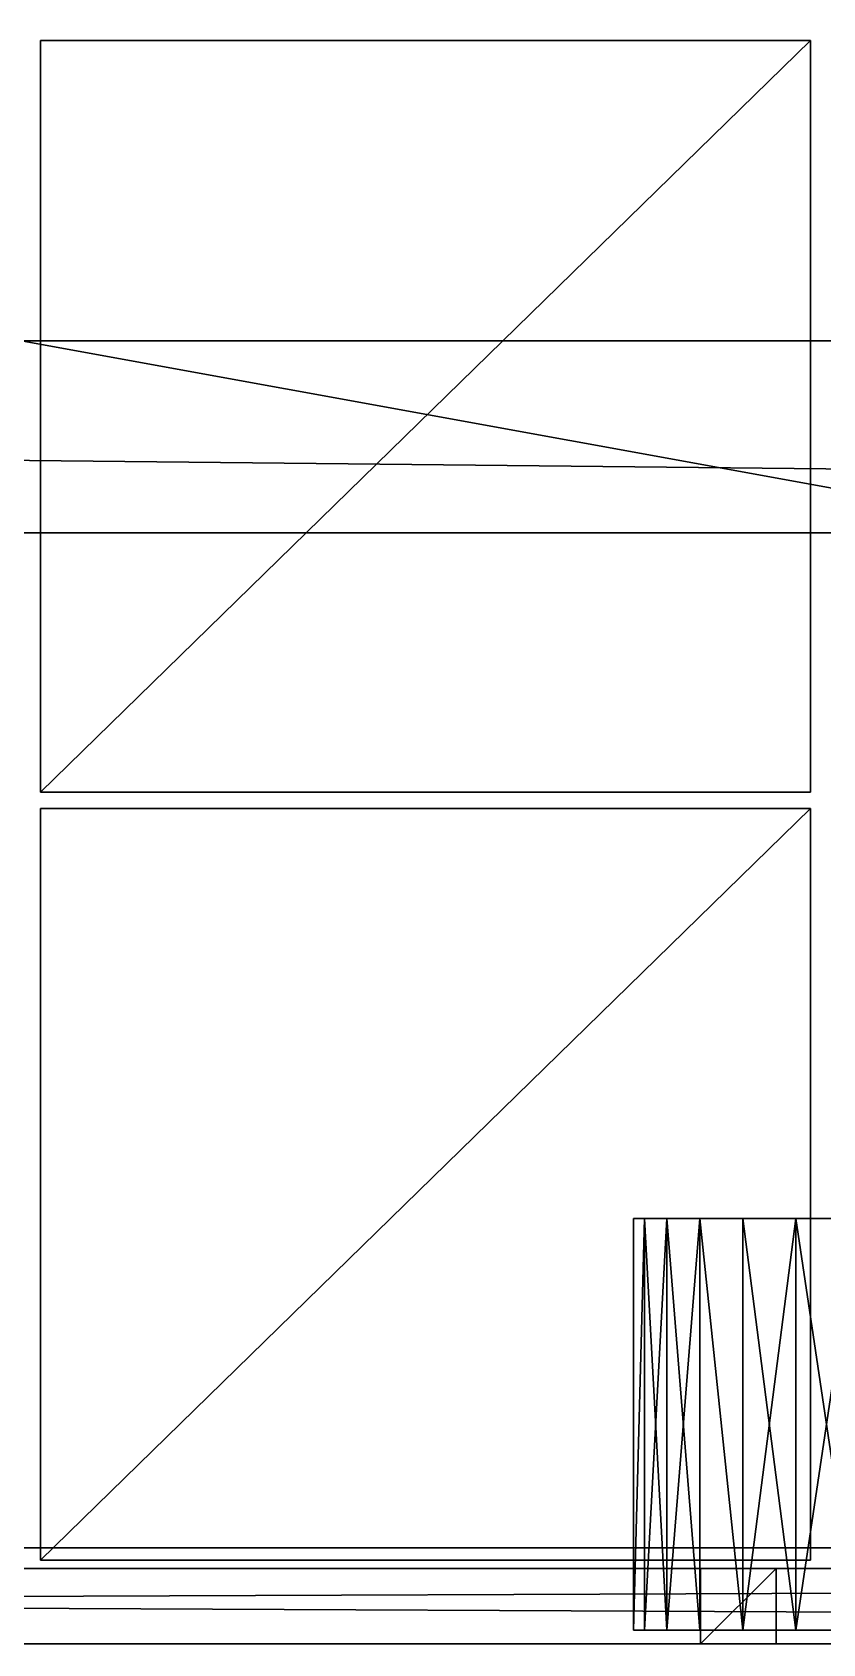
# Model space of a CAD drawing. Header units: millimetres. Extents: x -3100 to 14040, y -1280 to 1295.
# Drawn here: x 8823 to 9399, y -1280 to -105 of the extents above; entities that cross this region are included whole.
import ezdxf

# ---------------------------------------------------------------- set-up
doc = ezdxf.new("R2010")
doc.units = ezdxf.units.MM

msp = doc.modelspace()

# ---------------------------------------------------------------- linework, layer by layer
at = {"layer": 'CAD_75LAB'}
for points in [[(14040, -1280, 1160), (-40, -1280, 1160), (-40, 1280, 1160)], [(14040, 1280, 1160), (14040, -1280, 1160), (-40, 1280, 1160)], [(14040, -1280, 1250), (-40, 1280, 1250), (-40, -1280, 1250)], [(14040, 1280, 1250), (-40, 1280, 1250), (14040, -1280, 1250)], [(8829, -659, 1253), (8829, -111, 1397), (8829, -111, 1253)], [(8829, -659, 1397), (8829, -111, 1397), (8829, -659, 1253)], [(9390, -111, 1253), (8829, -111, 1253), (8829, -111, 1397)], [(9390, -111, 1397), (9390, -111, 1253), (8829, -111, 1397)], [(9390, -111, 1253), (8829, -659, 1253), (8829, -111, 1253)], [(9390, -111, 1253), (9390, -659, 1253), (8829, -659, 1253)], [(9390, -111, 1397), (8829, -111, 1397), (8829, -659, 1397)], [(9390, -111, 1397), (8829, -659, 1397), (9390, -659, 1397)], [(8829, -659, 1403), (8829, -111, 1547), (8829, -111, 1403)], [(8829, -659, 1547), (8829, -111, 1547), (8829, -659, 1403)], [(9390, -111, 1403), (8829, -111, 1403), (8829, -111, 1547)], [(9390, -111, 1547), (9390, -111, 1403), (8829, -111, 1547)], [(9390, -111, 1403), (8829, -659, 1403), (8829, -111, 1403)], [(9390, -111, 1403), (9390, -659, 1403), (8829, -659, 1403)], [(9390, -111, 1547), (8829, -111, 1547), (8829, -659, 1547)], [(9390, -111, 1547), (8829, -659, 1547), (9390, -659, 1547)], [(8829, -659, 1553), (8829, -111, 1697), (8829, -111, 1553)], [(8829, -659, 1697), (8829, -111, 1697), (8829, -659, 1553)], [(9390, -111, 1553), (8829, -111, 1553), (8829, -111, 1697)], [(9390, -111, 1697), (9390, -111, 1553), (8829, -111, 1697)], [(9390, -111, 1553), (8829, -659, 1553), (8829, -111, 1553)], [(9390, -111, 1553), (9390, -659, 1553), (8829, -659, 1553)], [(9390, -111, 1697), (8829, -111, 1697), (8829, -659, 1697)], [(9390, -111, 1697), (8829, -659, 1697), (9390, -659, 1697)], [(8829, -659, 1703), (8829, -111, 1847), (8829, -111, 1703)], [(8829, -659, 1847), (8829, -111, 1847), (8829, -659, 1703)], [(9390, -111, 1703), (8829, -111, 1703), (8829, -111, 1847)], [(9390, -111, 1847), (9390, -111, 1703), (8829, -111, 1847)], [(9390, -111, 1703), (8829, -659, 1703), (8829, -111, 1703)], [(9390, -111, 1703), (9390, -659, 1703), (8829, -659, 1703)], [(9390, -111, 1847), (8829, -111, 1847), (8829, -659, 1847)], [(9390, -111, 1847), (8829, -659, 1847), (9390, -659, 1847)], [(8829, -659, 1853), (8829, -111, 1997), (8829, -111, 1853)], [(8829, -659, 1997), (8829, -111, 1997), (8829, -659, 1853)], [(9390, -111, 1853), (8829, -111, 1853), (8829, -111, 1997)], [(9390, -111, 1997), (9390, -111, 1853), (8829, -111, 1997)], [(9390, -111, 1853), (8829, -659, 1853), (8829, -111, 1853)], [(9390, -111, 1853), (9390, -659, 1853), (8829, -659, 1853)], [(9390, -111, 1997), (8829, -111, 1997), (8829, -659, 1997)], [(9390, -111, 1997), (8829, -659, 1997), (9390, -659, 1997)], [(8829, -659, 2003), (8829, -111, 2147), (8829, -111, 2003)], [(8829, -659, 2147), (8829, -111, 2147), (8829, -659, 2003)], [(9390, -111, 2003), (8829, -111, 2003), (8829, -111, 2147)], [(9390, -111, 2147), (9390, -111, 2003), (8829, -111, 2147)], [(9390, -111, 2003), (8829, -659, 2003), (8829, -111, 2003)], [(9390, -111, 2003), (9390, -659, 2003), (8829, -659, 2003)], [(9390, -111, 2147), (8829, -111, 2147), (8829, -659, 2147)], [(9390, -111, 2147), (8829, -659, 2147), (9390, -659, 2147)], [(8829, -659, 2153), (8829, -111, 2297), (8829, -111, 2153)], [(8829, -659, 2297), (8829, -111, 2297), (8829, -659, 2153)], [(9390, -111, 2153), (8829, -111, 2153), (8829, -111, 2297)], [(9390, -111, 2297), (9390, -111, 2153), (8829, -111, 2297)], [(9390, -111, 2153), (8829, -659, 2153), (8829, -111, 2153)], [(9390, -111, 2153), (9390, -659, 2153), (8829, -659, 2153)], [(9390, -111, 2297), (8829, -111, 2297), (8829, -659, 2297)], [(9390, -111, 2297), (8829, -659, 2297), (9390, -659, 2297)], [(8829, -659, 2303), (8829, -111, 2447), (8829, -111, 2303)], [(8829, -659, 2447), (8829, -111, 2447), (8829, -659, 2303)], [(9390, -111, 2303), (8829, -111, 2303), (8829, -111, 2447)], [(9390, -111, 2447), (9390, -111, 2303), (8829, -111, 2447)], [(9390, -111, 2303), (8829, -659, 2303), (8829, -111, 2303)], [(9390, -111, 2303), (9390, -659, 2303), (8829, -659, 2303)], [(9390, -111, 2447), (8829, -111, 2447), (8829, -659, 2447)], [(9390, -111, 2447), (8829, -659, 2447), (9390, -659, 2447)], [(8829, -659, 2453), (8829, -111, 2597), (8829, -111, 2453)], [(8829, -659, 2597), (8829, -111, 2597), (8829, -659, 2453)], [(9390, -111, 2453), (8829, -111, 2453), (8829, -111, 2597)], [(9390, -111, 2597), (9390, -111, 2453), (8829, -111, 2597)], [(9390, -111, 2453), (8829, -659, 2453), (8829, -111, 2453)], [(9390, -111, 2453), (9390, -659, 2453), (8829, -659, 2453)], [(9390, -111, 2597), (8829, -111, 2597), (8829, -659, 2597)], [(9390, -111, 2597), (8829, -659, 2597), (9390, -659, 2597)], [(8829, -659, 2603), (8829, -111, 2747), (8829, -111, 2603)], [(8829, -659, 2747), (8829, -111, 2747), (8829, -659, 2603)], [(9390, -111, 2603), (8829, -111, 2603), (8829, -111, 2747)], [(9390, -111, 2747), (9390, -111, 2603), (8829, -111, 2747)], [(9390, -111, 2603), (8829, -659, 2603), (8829, -111, 2603)], [(9390, -111, 2603), (9390, -659, 2603), (8829, -659, 2603)], [(9390, -111, 2747), (8829, -111, 2747), (8829, -659, 2747)], [(9390, -111, 2747), (8829, -659, 2747), (9390, -659, 2747)], [(8829, -659, 2753), (8829, -111, 2897), (8829, -111, 2753)], [(8829, -659, 2897), (8829, -111, 2897), (8829, -659, 2753)], [(9390, -111, 2753), (8829, -111, 2753), (8829, -111, 2897)], [(9390, -111, 2897), (9390, -111, 2753), (8829, -111, 2897)], [(9390, -111, 2753), (8829, -659, 2753), (8829, -111, 2753)], [(9390, -111, 2753), (9390, -659, 2753), (8829, -659, 2753)], [(9390, -111, 2897), (8829, -111, 2897), (8829, -659, 2897)], [(9390, -111, 2897), (8829, -659, 2897), (9390, -659, 2897)], [(8829, -659, 2903), (8829, -111, 3047), (8829, -111, 2903)], [(8829, -659, 3047), (8829, -111, 3047), (8829, -659, 2903)], [(9390, -111, 2903), (8829, -111, 2903), (8829, -111, 3047)], [(9390, -111, 3047), (9390, -111, 2903), (8829, -111, 3047)], [(9390, -111, 2903), (8829, -659, 2903), (8829, -111, 2903)], [(9390, -111, 2903), (9390, -659, 2903), (8829, -659, 2903)], [(9390, -111, 3047), (8829, -111, 3047), (8829, -659, 3047)], [(9390, -111, 3047), (8829, -659, 3047), (9390, -659, 3047)], [(8829, -659, 3053), (8829, -111, 3197), (8829, -111, 3053)], [(8829, -659, 3197), (8829, -111, 3197), (8829, -659, 3053)], [(9390, -111, 3053), (8829, -111, 3053), (8829, -111, 3197)], [(9390, -111, 3197), (9390, -111, 3053), (8829, -111, 3197)], [(9390, -111, 3053), (8829, -659, 3053), (8829, -111, 3053)], [(9390, -111, 3053), (9390, -659, 3053), (8829, -659, 3053)], [(9390, -111, 3197), (8829, -111, 3197), (8829, -659, 3197)], [(9390, -111, 3197), (8829, -659, 3197), (9390, -659, 3197)], [(8829, -659, 3203), (8829, -111, 3347), (8829, -111, 3203)], [(8829, -659, 3347), (8829, -111, 3347), (8829, -659, 3203)], [(9390, -111, 3203), (8829, -111, 3203), (8829, -111, 3347)], [(9390, -111, 3347), (9390, -111, 3203), (8829, -111, 3347)], [(9390, -111, 3203), (8829, -659, 3203), (8829, -111, 3203)], [(9390, -111, 3203), (9390, -659, 3203), (8829, -659, 3203)], [(9390, -111, 3347), (8829, -111, 3347), (8829, -659, 3347)], [(9390, -111, 3347), (8829, -659, 3347), (9390, -659, 3347)], [(8829, -659, 3353), (8829, -111, 3497), (8829, -111, 3353)], [(8829, -659, 3497), (8829, -111, 3497), (8829, -659, 3353)], [(9390, -111, 3353), (8829, -111, 3353), (8829, -111, 3497)], [(9390, -111, 3497), (9390, -111, 3353), (8829, -111, 3497)], [(9390, -111, 3353), (8829, -659, 3353), (8829, -111, 3353)], [(9390, -111, 3353), (9390, -659, 3353), (8829, -659, 3353)], [(9390, -111, 3497), (8829, -111, 3497), (8829, -659, 3497)], [(9390, -111, 3497), (8829, -659, 3497), (9390, -659, 3497)], [(8829, -659, 3503), (8829, -111, 3647), (8829, -111, 3503)], [(8829, -659, 3647), (8829, -111, 3647), (8829, -659, 3503)], [(9390, -111, 3503), (8829, -111, 3503), (8829, -111, 3647)], [(9390, -111, 3647), (9390, -111, 3503), (8829, -111, 3647)], [(9390, -111, 3503), (8829, -659, 3503), (8829, -111, 3503)], [(9390, -111, 3503), (9390, -659, 3503), (8829, -659, 3503)], [(9390, -111, 3647), (8829, -111, 3647), (8829, -659, 3647)], [(9390, -111, 3647), (8829, -659, 3647), (9390, -659, 3647)], [(8829, -659, 3653), (8829, -111, 3797), (8829, -111, 3653)], [(8829, -659, 3797), (8829, -111, 3797), (8829, -659, 3653)], [(9390, -111, 3653), (8829, -111, 3653), (8829, -111, 3797)], [(9390, -111, 3797), (9390, -111, 3653), (8829, -111, 3797)], [(9390, -111, 3653), (8829, -659, 3653), (8829, -111, 3653)], [(9390, -111, 3653), (9390, -659, 3653), (8829, -659, 3653)], [(9390, -111, 3797), (8829, -111, 3797), (8829, -659, 3797)], [(9390, -111, 3797), (8829, -659, 3797), (9390, -659, 3797)], [(9390, -659, 1253), (9390, -111, 1253), (9390, -111, 1397)], [(9390, -659, 1397), (9390, -659, 1253), (9390, -111, 1397)], [(9390, -659, 1403), (9390, -111, 1403), (9390, -111, 1547)], [(9390, -659, 1547), (9390, -659, 1403), (9390, -111, 1547)], [(9390, -659, 1553), (9390, -111, 1553), (9390, -111, 1697)], [(9390, -659, 1697), (9390, -659, 1553), (9390, -111, 1697)], [(9390, -659, 1703), (9390, -111, 1703), (9390, -111, 1847)], [(9390, -659, 1847), (9390, -659, 1703), (9390, -111, 1847)], [(9390, -659, 1853), (9390, -111, 1853), (9390, -111, 1997)], [(9390, -659, 1997), (9390, -659, 1853), (9390, -111, 1997)], [(9390, -659, 2003), (9390, -111, 2003), (9390, -111, 2147)], [(9390, -659, 2147), (9390, -659, 2003), (9390, -111, 2147)], [(9390, -659, 2153), (9390, -111, 2153), (9390, -111, 2297)], [(9390, -659, 2297), (9390, -659, 2153), (9390, -111, 2297)], [(9390, -659, 2303), (9390, -111, 2303), (9390, -111, 2447)], [(9390, -659, 2447), (9390, -659, 2303), (9390, -111, 2447)], [(9390, -659, 2453), (9390, -111, 2453), (9390, -111, 2597)], [(9390, -659, 2597), (9390, -659, 2453), (9390, -111, 2597)], [(9390, -659, 2603), (9390, -111, 2603), (9390, -111, 2747)], [(9390, -659, 2747), (9390, -659, 2603), (9390, -111, 2747)], [(9390, -659, 2753), (9390, -111, 2753), (9390, -111, 2897)], [(9390, -659, 2897), (9390, -659, 2753), (9390, -111, 2897)], [(9390, -659, 2903), (9390, -111, 2903), (9390, -111, 3047)], [(9390, -659, 3047), (9390, -659, 2903), (9390, -111, 3047)], [(9390, -659, 3053), (9390, -111, 3053), (9390, -111, 3197)], [(9390, -659, 3197), (9390, -659, 3053), (9390, -111, 3197)], [(9390, -659, 3203), (9390, -111, 3203), (9390, -111, 3347)], [(9390, -659, 3347), (9390, -659, 3203), (9390, -111, 3347)], [(9390, -659, 3353), (9390, -111, 3353), (9390, -111, 3497)], [(9390, -659, 3497), (9390, -659, 3353), (9390, -111, 3497)], [(9390, -659, 3503), (9390, -111, 3503), (9390, -111, 3647)], [(9390, -659, 3647), (9390, -659, 3503), (9390, -111, 3647)], [(9390, -659, 3653), (9390, -111, 3653), (9390, -111, 3797)], [(9390, -659, 3797), (9390, -659, 3653), (9390, -111, 3797)], [(13960, -330, 1160), (13960, -330, 910), (300, -330, 910)], [(13960, -330, 1160), (300, -330, 910), (300, -330, 1160)], [(13960, -470, 910), (300, -470, 910), (300, -330, 910)], [(13960, -330, 910), (13960, -470, 910), (300, -330, 910)], [(13960, -470, 1160), (300, -330, 1160), (300, -470, 1160)], [(13960, -330, 1160), (300, -330, 1160), (13960, -470, 1160)], [(13960, -470, 1160), (300, -470, 910), (13960, -470, 910)], [(13960, -470, 1160), (300, -470, 1160), (300, -470, 910)], [(9390, -659, 1253), (8829, -659, 1397), (8829, -659, 1253)], [(9390, -659, 1397), (8829, -659, 1397), (9390, -659, 1253)], [(9390, -659, 1403), (8829, -659, 1547), (8829, -659, 1403)], [(9390, -659, 1547), (8829, -659, 1547), (9390, -659, 1403)], [(9390, -659, 1553), (8829, -659, 1697), (8829, -659, 1553)], [(9390, -659, 1697), (8829, -659, 1697), (9390, -659, 1553)], [(9390, -659, 1703), (8829, -659, 1847), (8829, -659, 1703)], [(9390, -659, 1847), (8829, -659, 1847), (9390, -659, 1703)], [(9390, -659, 1853), (8829, -659, 1997), (8829, -659, 1853)], [(9390, -659, 1997), (8829, -659, 1997), (9390, -659, 1853)], [(9390, -659, 2003), (8829, -659, 2147), (8829, -659, 2003)], [(9390, -659, 2147), (8829, -659, 2147), (9390, -659, 2003)], [(9390, -659, 2153), (8829, -659, 2297), (8829, -659, 2153)], [(9390, -659, 2297), (8829, -659, 2297), (9390, -659, 2153)], [(9390, -659, 2303), (8829, -659, 2447), (8829, -659, 2303)], [(9390, -659, 2447), (8829, -659, 2447), (9390, -659, 2303)], [(9390, -659, 2453), (8829, -659, 2597), (8829, -659, 2453)], [(9390, -659, 2597), (8829, -659, 2597), (9390, -659, 2453)], [(9390, -659, 2603), (8829, -659, 2747), (8829, -659, 2603)], [(9390, -659, 2747), (8829, -659, 2747), (9390, -659, 2603)], [(9390, -659, 2753), (8829, -659, 2897), (8829, -659, 2753)], [(9390, -659, 2897), (8829, -659, 2897), (9390, -659, 2753)], [(9390, -659, 2903), (8829, -659, 3047), (8829, -659, 2903)], [(9390, -659, 3047), (8829, -659, 3047), (9390, -659, 2903)], [(9390, -659, 3053), (8829, -659, 3197), (8829, -659, 3053)], [(9390, -659, 3197), (8829, -659, 3197), (9390, -659, 3053)], [(9390, -659, 3203), (8829, -659, 3347), (8829, -659, 3203)], [(9390, -659, 3347), (8829, -659, 3347), (9390, -659, 3203)], [(9390, -659, 3353), (8829, -659, 3497), (8829, -659, 3353)], [(9390, -659, 3497), (8829, -659, 3497), (9390, -659, 3353)], [(9390, -659, 3503), (8829, -659, 3647), (8829, -659, 3503)], [(9390, -659, 3647), (8829, -659, 3647), (9390, -659, 3503)], [(9390, -659, 3653), (8829, -659, 3797), (8829, -659, 3653)], [(9390, -659, 3797), (8829, -659, 3797), (9390, -659, 3653)], [(8829, -1219, 1253), (8829, -671, 1397), (8829, -671, 1253)], [(8829, -1219, 1397), (8829, -671, 1397), (8829, -1219, 1253)], [(9390, -671, 1253), (8829, -671, 1253), (8829, -671, 1397)], [(9390, -671, 1397), (9390, -671, 1253), (8829, -671, 1397)], [(9390, -671, 1253), (8829, -1219, 1253), (8829, -671, 1253)], [(9390, -671, 1253), (9390, -1219, 1253), (8829, -1219, 1253)], [(9390, -671, 1397), (8829, -671, 1397), (8829, -1219, 1397)], [(9390, -671, 1397), (8829, -1219, 1397), (9390, -1219, 1397)], [(8829, -1219, 1403), (8829, -671, 1547), (8829, -671, 1403)], [(8829, -1219, 1547), (8829, -671, 1547), (8829, -1219, 1403)], [(9390, -671, 1403), (8829, -671, 1403), (8829, -671, 1547)], [(9390, -671, 1547), (9390, -671, 1403), (8829, -671, 1547)], [(9390, -671, 1403), (8829, -1219, 1403), (8829, -671, 1403)], [(9390, -671, 1403), (9390, -1219, 1403), (8829, -1219, 1403)], [(9390, -671, 1547), (8829, -671, 1547), (8829, -1219, 1547)], [(9390, -671, 1547), (8829, -1219, 1547), (9390, -1219, 1547)], [(8829, -1219, 1553), (8829, -671, 1697), (8829, -671, 1553)], [(8829, -1219, 1697), (8829, -671, 1697), (8829, -1219, 1553)], [(9390, -671, 1553), (8829, -671, 1553), (8829, -671, 1697)], [(9390, -671, 1697), (9390, -671, 1553), (8829, -671, 1697)], [(9390, -671, 1553), (8829, -1219, 1553), (8829, -671, 1553)], [(9390, -671, 1553), (9390, -1219, 1553), (8829, -1219, 1553)], [(9390, -671, 1697), (8829, -671, 1697), (8829, -1219, 1697)], [(9390, -671, 1697), (8829, -1219, 1697), (9390, -1219, 1697)], [(8829, -1219, 1703), (8829, -671, 1847), (8829, -671, 1703)], [(8829, -1219, 1847), (8829, -671, 1847), (8829, -1219, 1703)], [(9390, -671, 1703), (8829, -671, 1703), (8829, -671, 1847)], [(9390, -671, 1847), (9390, -671, 1703), (8829, -671, 1847)], [(9390, -671, 1703), (8829, -1219, 1703), (8829, -671, 1703)], [(9390, -671, 1703), (9390, -1219, 1703), (8829, -1219, 1703)], [(9390, -671, 1847), (8829, -671, 1847), (8829, -1219, 1847)], [(9390, -671, 1847), (8829, -1219, 1847), (9390, -1219, 1847)], [(8829, -1219, 1853), (8829, -671, 1997), (8829, -671, 1853)], [(8829, -1219, 1997), (8829, -671, 1997), (8829, -1219, 1853)], [(9390, -671, 1853), (8829, -671, 1853), (8829, -671, 1997)], [(9390, -671, 1997), (9390, -671, 1853), (8829, -671, 1997)], [(9390, -671, 1853), (8829, -1219, 1853), (8829, -671, 1853)], [(9390, -671, 1853), (9390, -1219, 1853), (8829, -1219, 1853)], [(9390, -671, 1997), (8829, -671, 1997), (8829, -1219, 1997)], [(9390, -671, 1997), (8829, -1219, 1997), (9390, -1219, 1997)], [(8829, -1219, 2003), (8829, -671, 2147), (8829, -671, 2003)], [(8829, -1219, 2147), (8829, -671, 2147), (8829, -1219, 2003)], [(9390, -671, 2003), (8829, -671, 2003), (8829, -671, 2147)], [(9390, -671, 2147), (9390, -671, 2003), (8829, -671, 2147)], [(9390, -671, 2003), (8829, -1219, 2003), (8829, -671, 2003)], [(9390, -671, 2003), (9390, -1219, 2003), (8829, -1219, 2003)], [(9390, -671, 2147), (8829, -671, 2147), (8829, -1219, 2147)], [(9390, -671, 2147), (8829, -1219, 2147), (9390, -1219, 2147)], [(8829, -1219, 2153), (8829, -671, 2297), (8829, -671, 2153)], [(8829, -1219, 2297), (8829, -671, 2297), (8829, -1219, 2153)], [(9390, -671, 2153), (8829, -671, 2153), (8829, -671, 2297)], [(9390, -671, 2297), (9390, -671, 2153), (8829, -671, 2297)], [(9390, -671, 2153), (8829, -1219, 2153), (8829, -671, 2153)], [(9390, -671, 2153), (9390, -1219, 2153), (8829, -1219, 2153)], [(9390, -671, 2297), (8829, -671, 2297), (8829, -1219, 2297)], [(9390, -671, 2297), (8829, -1219, 2297), (9390, -1219, 2297)], [(8829, -1219, 2303), (8829, -671, 2447), (8829, -671, 2303)], [(8829, -1219, 2447), (8829, -671, 2447), (8829, -1219, 2303)], [(9390, -671, 2303), (8829, -671, 2303), (8829, -671, 2447)], [(9390, -671, 2447), (9390, -671, 2303), (8829, -671, 2447)], [(9390, -671, 2303), (8829, -1219, 2303), (8829, -671, 2303)], [(9390, -671, 2303), (9390, -1219, 2303), (8829, -1219, 2303)], [(9390, -671, 2447), (8829, -671, 2447), (8829, -1219, 2447)], [(9390, -671, 2447), (8829, -1219, 2447), (9390, -1219, 2447)], [(8829, -1219, 2453), (8829, -671, 2597), (8829, -671, 2453)], [(8829, -1219, 2597), (8829, -671, 2597), (8829, -1219, 2453)], [(9390, -671, 2453), (8829, -671, 2453), (8829, -671, 2597)], [(9390, -671, 2597), (9390, -671, 2453), (8829, -671, 2597)], [(9390, -671, 2453), (8829, -1219, 2453), (8829, -671, 2453)], [(9390, -671, 2453), (9390, -1219, 2453), (8829, -1219, 2453)], [(9390, -671, 2597), (8829, -671, 2597), (8829, -1219, 2597)], [(9390, -671, 2597), (8829, -1219, 2597), (9390, -1219, 2597)], [(8829, -1219, 2603), (8829, -671, 2747), (8829, -671, 2603)], [(8829, -1219, 2747), (8829, -671, 2747), (8829, -1219, 2603)], [(9390, -671, 2603), (8829, -671, 2603), (8829, -671, 2747)], [(9390, -671, 2747), (9390, -671, 2603), (8829, -671, 2747)], [(9390, -671, 2603), (8829, -1219, 2603), (8829, -671, 2603)], [(9390, -671, 2603), (9390, -1219, 2603), (8829, -1219, 2603)], [(9390, -671, 2747), (8829, -671, 2747), (8829, -1219, 2747)], [(9390, -671, 2747), (8829, -1219, 2747), (9390, -1219, 2747)], [(8829, -1219, 2753), (8829, -671, 2897), (8829, -671, 2753)], [(8829, -1219, 2897), (8829, -671, 2897), (8829, -1219, 2753)], [(9390, -671, 2753), (8829, -671, 2753), (8829, -671, 2897)], [(9390, -671, 2897), (9390, -671, 2753), (8829, -671, 2897)], [(9390, -671, 2753), (8829, -1219, 2753), (8829, -671, 2753)], [(9390, -671, 2753), (9390, -1219, 2753), (8829, -1219, 2753)], [(9390, -671, 2897), (8829, -671, 2897), (8829, -1219, 2897)], [(9390, -671, 2897), (8829, -1219, 2897), (9390, -1219, 2897)], [(8829, -1219, 2903), (8829, -671, 3047), (8829, -671, 2903)], [(8829, -1219, 3047), (8829, -671, 3047), (8829, -1219, 2903)], [(9390, -671, 2903), (8829, -671, 2903), (8829, -671, 3047)], [(9390, -671, 3047), (9390, -671, 2903), (8829, -671, 3047)], [(9390, -671, 2903), (8829, -1219, 2903), (8829, -671, 2903)], [(9390, -671, 2903), (9390, -1219, 2903), (8829, -1219, 2903)], [(9390, -671, 3047), (8829, -671, 3047), (8829, -1219, 3047)], [(9390, -671, 3047), (8829, -1219, 3047), (9390, -1219, 3047)], [(8829, -1219, 3053), (8829, -671, 3197), (8829, -671, 3053)], [(8829, -1219, 3197), (8829, -671, 3197), (8829, -1219, 3053)], [(9390, -671, 3053), (8829, -671, 3053), (8829, -671, 3197)], [(9390, -671, 3197), (9390, -671, 3053), (8829, -671, 3197)], [(9390, -671, 3053), (8829, -1219, 3053), (8829, -671, 3053)], [(9390, -671, 3053), (9390, -1219, 3053), (8829, -1219, 3053)], [(9390, -671, 3197), (8829, -671, 3197), (8829, -1219, 3197)], [(9390, -671, 3197), (8829, -1219, 3197), (9390, -1219, 3197)], [(8829, -1219, 3203), (8829, -671, 3347), (8829, -671, 3203)], [(8829, -1219, 3347), (8829, -671, 3347), (8829, -1219, 3203)], [(9390, -671, 3203), (8829, -671, 3203), (8829, -671, 3347)], [(9390, -671, 3347), (9390, -671, 3203), (8829, -671, 3347)], [(9390, -671, 3203), (8829, -1219, 3203), (8829, -671, 3203)], [(9390, -671, 3203), (9390, -1219, 3203), (8829, -1219, 3203)], [(9390, -671, 3347), (8829, -671, 3347), (8829, -1219, 3347)], [(9390, -671, 3347), (8829, -1219, 3347), (9390, -1219, 3347)], [(8829, -1219, 3353), (8829, -671, 3497), (8829, -671, 3353)], [(8829, -1219, 3497), (8829, -671, 3497), (8829, -1219, 3353)], [(9390, -671, 3353), (8829, -671, 3353), (8829, -671, 3497)], [(9390, -671, 3497), (9390, -671, 3353), (8829, -671, 3497)], [(9390, -671, 3353), (8829, -1219, 3353), (8829, -671, 3353)], [(9390, -671, 3353), (9390, -1219, 3353), (8829, -1219, 3353)], [(9390, -671, 3497), (8829, -671, 3497), (8829, -1219, 3497)], [(9390, -671, 3497), (8829, -1219, 3497), (9390, -1219, 3497)], [(8829, -1219, 3503), (8829, -671, 3647), (8829, -671, 3503)], [(8829, -1219, 3647), (8829, -671, 3647), (8829, -1219, 3503)], [(9390, -671, 3503), (8829, -671, 3503), (8829, -671, 3647)], [(9390, -671, 3647), (9390, -671, 3503), (8829, -671, 3647)], [(9390, -671, 3503), (8829, -1219, 3503), (8829, -671, 3503)], [(9390, -671, 3503), (9390, -1219, 3503), (8829, -1219, 3503)], [(9390, -671, 3647), (8829, -671, 3647), (8829, -1219, 3647)], [(9390, -671, 3647), (8829, -1219, 3647), (9390, -1219, 3647)], [(8829, -1219, 3653), (8829, -671, 3797), (8829, -671, 3653)], [(8829, -1219, 3797), (8829, -671, 3797), (8829, -1219, 3653)], [(9390, -671, 3653), (8829, -671, 3653), (8829, -671, 3797)], [(9390, -671, 3797), (9390, -671, 3653), (8829, -671, 3797)], [(9390, -671, 3653), (8829, -1219, 3653), (8829, -671, 3653)], [(9390, -671, 3653), (9390, -1219, 3653), (8829, -1219, 3653)], [(9390, -671, 3797), (8829, -671, 3797), (8829, -1219, 3797)], [(9390, -671, 3797), (8829, -1219, 3797), (9390, -1219, 3797)], [(9390, -1219, 1253), (9390, -671, 1253), (9390, -671, 1397)], [(9390, -1219, 1397), (9390, -1219, 1253), (9390, -671, 1397)], [(9390, -1219, 1403), (9390, -671, 1403), (9390, -671, 1547)], [(9390, -1219, 1547), (9390, -1219, 1403), (9390, -671, 1547)], [(9390, -1219, 1553), (9390, -671, 1553), (9390, -671, 1697)], [(9390, -1219, 1697), (9390, -1219, 1553), (9390, -671, 1697)], [(9390, -1219, 1703), (9390, -671, 1703), (9390, -671, 1847)], [(9390, -1219, 1847), (9390, -1219, 1703), (9390, -671, 1847)], [(9390, -1219, 1853), (9390, -671, 1853), (9390, -671, 1997)], [(9390, -1219, 1997), (9390, -1219, 1853), (9390, -671, 1997)], [(9390, -1219, 2003), (9390, -671, 2003), (9390, -671, 2147)], [(9390, -1219, 2147), (9390, -1219, 2003), (9390, -671, 2147)], [(9390, -1219, 2153), (9390, -671, 2153), (9390, -671, 2297)], [(9390, -1219, 2297), (9390, -1219, 2153), (9390, -671, 2297)], [(9390, -1219, 2303), (9390, -671, 2303), (9390, -671, 2447)], [(9390, -1219, 2447), (9390, -1219, 2303), (9390, -671, 2447)], [(9390, -1219, 2453), (9390, -671, 2453), (9390, -671, 2597)], [(9390, -1219, 2597), (9390, -1219, 2453), (9390, -671, 2597)], [(9390, -1219, 2603), (9390, -671, 2603), (9390, -671, 2747)], [(9390, -1219, 2747), (9390, -1219, 2603), (9390, -671, 2747)], [(9390, -1219, 2753), (9390, -671, 2753), (9390, -671, 2897)], [(9390, -1219, 2897), (9390, -1219, 2753), (9390, -671, 2897)], [(9390, -1219, 2903), (9390, -671, 2903), (9390, -671, 3047)], [(9390, -1219, 3047), (9390, -1219, 2903), (9390, -671, 3047)], [(9390, -1219, 3053), (9390, -671, 3053), (9390, -671, 3197)], [(9390, -1219, 3197), (9390, -1219, 3053), (9390, -671, 3197)], [(9390, -1219, 3203), (9390, -671, 3203), (9390, -671, 3347)], [(9390, -1219, 3347), (9390, -1219, 3203), (9390, -671, 3347)], [(9390, -1219, 3353), (9390, -671, 3353), (9390, -671, 3497)], [(9390, -1219, 3497), (9390, -1219, 3353), (9390, -671, 3497)], [(9390, -1219, 3503), (9390, -671, 3503), (9390, -671, 3647)], [(9390, -1219, 3647), (9390, -1219, 3503), (9390, -671, 3647)], [(9390, -1219, 3653), (9390, -671, 3653), (9390, -671, 3797)], [(9390, -1219, 3797), (9390, -1219, 3653), (9390, -671, 3797)], [(9261.02, -1270, 573.24), (9269.19, -1270, 639.22), (9269.19, -970, 639.22)], [(9261.02, -1270, 573.24), (9269.19, -970, 639.22), (9261.02, -970, 573.24)], [(9261.02, -1270, 506.76), (9261.02, -1270, 573.24), (9261.02, -970, 573.24)], [(9261.02, -1270, 506.76), (9261.02, -970, 573.24), (9261.02, -970, 506.76)], [(9261.02, -1270, 506.76), (9261.02, -970, 506.76), (9269.19, -970, 440.78)], [(9269.19, -1270, 440.78), (9261.02, -1270, 506.76), (9269.19, -970, 440.78)], [(9261.02, -970, 506.76), (9285.41, -970, 376.3), (9269.19, -970, 440.78)], [(9261.02, -970, 506.76), (9309.43, -970, 314.3), (9285.41, -970, 376.3)], [(9269.19, -970, 639.22), (9261.02, -970, 506.76), (9261.02, -970, 573.24)], [(9269.19, -970, 639.22), (9309.43, -970, 314.3), (9261.02, -970, 506.76)], [(9269.19, -1270, 639.22), (9285.41, -1270, 703.7), (9285.41, -970, 703.7)], [(9269.19, -1270, 639.22), (9285.41, -970, 703.7), (9269.19, -970, 639.22)], [(9285.41, -1270, 376.3), (9269.19, -1270, 440.78), (9269.19, -970, 440.78)], [(9285.41, -1270, 376.3), (9269.19, -970, 440.78), (9285.41, -970, 376.3)], [(9269.19, -970, 639.22), (9424.09, -970, 152.33), (9309.43, -970, 314.3)], [(9474.58, -970, 970.93), (9269.19, -970, 639.22), (9285.41, -970, 703.7)], [(9849.83, -970, 1077.7), (9269.19, -970, 639.22), (9474.58, -970, 970.93)], [(9849.83, -970, 1077.7), (9424.09, -970, 152.33), (9269.19, -970, 639.22)], [(9285.41, -1270, 703.7), (9309.43, -970, 765.7), (9285.41, -970, 703.7)], [(9285.41, -1270, 703.7), (9309.43, -1270, 765.7), (9309.43, -970, 765.7)], [(9309.43, -1270, 314.3), (9285.41, -1270, 376.3), (9285.41, -970, 376.3)], [(9309.43, -1270, 314.3), (9285.41, -970, 376.3), (9309.43, -970, 314.3)], [(9340.88, -970, 824.27), (9285.41, -970, 703.7), (9309.43, -970, 765.7)], [(9474.58, -970, 970.93), (9285.41, -970, 703.7), (9340.88, -970, 824.27)], [(9340.88, -1270, 824.27), (9340.88, -970, 824.27), (9309.43, -970, 765.7)], [(9309.43, -1270, 765.7), (9340.88, -1270, 824.27), (9309.43, -970, 765.7)], [(9340.88, -1270, 255.73), (9309.43, -1270, 314.3), (9309.43, -970, 314.3)], [(9340.88, -1270, 255.73), (9309.43, -970, 314.3), (9340.88, -970, 255.73)], [(9309.43, -970, 314.3), (9424.09, -970, 152.33), (9340.88, -970, 255.73)], [(9340.88, -1270, 824.27), (9379.3, -970, 878.54), (9340.88, -970, 824.27)], [(9340.88, -1270, 824.27), (9379.3, -1270, 878.54), (9379.3, -970, 878.54)], [(9379.3, -1270, 201.46), (9340.88, -1270, 255.73), (9340.88, -970, 255.73)], [(9379.3, -1270, 201.46), (9340.88, -970, 255.73), (9379.3, -970, 201.46)], [(9340.88, -970, 255.73), (9424.09, -970, 152.33), (9379.3, -970, 201.46)], [(9474.58, -970, 970.93), (9340.88, -970, 824.27), (9379.3, -970, 878.54)], [(9379.3, -1270, 878.54), (9424.09, -970, 927.67), (9379.3, -970, 878.54)], [(9379.3, -1270, 878.54), (9424.09, -1270, 927.67), (9424.09, -970, 927.67)], [(9424.09, -1270, 152.33), (9379.3, -1270, 201.46), (9379.3, -970, 201.46)], [(9424.09, -1270, 152.33), (9379.3, -970, 201.46), (9424.09, -970, 152.33)], [(9474.58, -970, 970.93), (9379.3, -970, 878.54), (9424.09, -970, 927.67)], [(14040, -1210, 1250), (-40, -1210, 1250), (-40, -1210, 1320)], [(14040, -1210, 1320), (14040, -1210, 1250), (-40, -1210, 1320)], [(14040, -1280, 1250), (-40, -1280, 1250), (-40, -1210, 1250)], [(14040, -1210, 1250), (14040, -1280, 1250), (-40, -1210, 1250)], [(14040, -1280, 1320), (-40, -1210, 1320), (-40, -1280, 1320)], [(14040, -1210, 1320), (-40, -1210, 1320), (14040, -1280, 1320)], [(9390, -1219, 1253), (8829, -1219, 1397), (8829, -1219, 1253)], [(9390, -1219, 1397), (8829, -1219, 1397), (9390, -1219, 1253)], [(9390, -1219, 1403), (8829, -1219, 1547), (8829, -1219, 1403)], [(9390, -1219, 1547), (8829, -1219, 1547), (9390, -1219, 1403)], [(9390, -1219, 1553), (8829, -1219, 1697), (8829, -1219, 1553)], [(9390, -1219, 1697), (8829, -1219, 1697), (9390, -1219, 1553)], [(9390, -1219, 1703), (8829, -1219, 1847), (8829, -1219, 1703)], [(9390, -1219, 1847), (8829, -1219, 1847), (9390, -1219, 1703)], [(9390, -1219, 1853), (8829, -1219, 1997), (8829, -1219, 1853)], [(9390, -1219, 1997), (8829, -1219, 1997), (9390, -1219, 1853)], [(9390, -1219, 2003), (8829, -1219, 2147), (8829, -1219, 2003)], [(9390, -1219, 2147), (8829, -1219, 2147), (9390, -1219, 2003)], [(9390, -1219, 2153), (8829, -1219, 2297), (8829, -1219, 2153)], [(9390, -1219, 2297), (8829, -1219, 2297), (9390, -1219, 2153)], [(9390, -1219, 2303), (8829, -1219, 2447), (8829, -1219, 2303)], [(9390, -1219, 2447), (8829, -1219, 2447), (9390, -1219, 2303)], [(9390, -1219, 2453), (8829, -1219, 2597), (8829, -1219, 2453)], [(9390, -1219, 2597), (8829, -1219, 2597), (9390, -1219, 2453)], [(9390, -1219, 2603), (8829, -1219, 2747), (8829, -1219, 2603)], [(9390, -1219, 2747), (8829, -1219, 2747), (9390, -1219, 2603)], [(9390, -1219, 2753), (8829, -1219, 2897), (8829, -1219, 2753)], [(9390, -1219, 2897), (8829, -1219, 2897), (9390, -1219, 2753)], [(9390, -1219, 2903), (8829, -1219, 3047), (8829, -1219, 2903)], [(9390, -1219, 3047), (8829, -1219, 3047), (9390, -1219, 2903)], [(9390, -1219, 3053), (8829, -1219, 3197), (8829, -1219, 3053)], [(9390, -1219, 3197), (8829, -1219, 3197), (9390, -1219, 3053)], [(9390, -1219, 3203), (8829, -1219, 3347), (8829, -1219, 3203)], [(9390, -1219, 3347), (8829, -1219, 3347), (9390, -1219, 3203)], [(9390, -1219, 3353), (8829, -1219, 3497), (8829, -1219, 3353)], [(9390, -1219, 3497), (8829, -1219, 3497), (9390, -1219, 3353)], [(9390, -1219, 3503), (8829, -1219, 3647), (8829, -1219, 3503)], [(9390, -1219, 3647), (8829, -1219, 3647), (9390, -1219, 3503)], [(9390, -1219, 3653), (8829, -1219, 3797), (8829, -1219, 3653)], [(9390, -1219, 3797), (8829, -1219, 3797), (9390, -1219, 3653)], [(14040, -1225, 3995), (14040, -1225, 3940), (-40, -1225, 3940)], [(14040, -1225, 3995), (-40, -1225, 3940), (-40, -1225, 3995)], [(14040, -1225, 3940), (-40, -1280, 3940), (-40, -1225, 3940)], [(14040, -1225, 3940), (14040, -1280, 3940), (-40, -1280, 3940)], [(14040, -1225, 3995), (-40, -1225, 3995), (-40, -1280, 3995)], [(14040, -1225, 3995), (-40, -1280, 3995), (14040, -1280, 3995)], [(9310, -1225, 3940), (9310, -1225, 1250), (9310, -1280, 1250)], [(9310, -1280, 3940), (9310, -1225, 3940), (9310, -1280, 1250)], [(9310, -1225, 3940), (9365, -1225, 1250), (9310, -1225, 1250)], [(9365, -1225, 3940), (9365, -1225, 1250), (9310, -1225, 3940)], [(9365, -1225, 1250), (9310, -1280, 1250), (9310, -1225, 1250)], [(9365, -1225, 1250), (9365, -1280, 1250), (9310, -1280, 1250)], [(9365, -1225, 3940), (9310, -1225, 3940), (9310, -1280, 3940)], [(9365, -1225, 3940), (9310, -1280, 3940), (9365, -1280, 3940)], [(9365, -1225, 3940), (9365, -1280, 1250), (9365, -1225, 1250)], [(9365, -1280, 3940), (9365, -1280, 1250), (9365, -1225, 3940)], [(14040, -1280, 1160), (-40, -1280, 1250), (-40, -1280, 1160)], [(14040, -1280, 1250), (-40, -1280, 1250), (14040, -1280, 1160)], [(14040, -1280, 3995), (-40, -1280, 3940), (14040, -1280, 3940)], [(14040, -1280, 3995), (-40, -1280, 3995), (-40, -1280, 3940)], [(14040, -1280, 1250), (-40, -1280, 1320), (-40, -1280, 1250)], [(14040, -1280, 1320), (-40, -1280, 1320), (14040, -1280, 1250)], [(9261.02, -1270, 506.76), (9269.19, -1270, 440.78), (9285.41, -1270, 376.3)], [(9261.02, -1270, 506.76), (9285.41, -1270, 376.3), (9309.43, -1270, 314.3)], [(9269.19, -1270, 639.22), (9261.02, -1270, 573.24), (9261.02, -1270, 506.76)], [(9269.19, -1270, 639.22), (9261.02, -1270, 506.76), (9309.43, -1270, 314.3)], [(9269.19, -1270, 639.22), (9309.43, -1270, 314.3), (9424.09, -1270, 152.33)], [(9474.58, -1270, 970.93), (9285.41, -1270, 703.7), (9269.19, -1270, 639.22)], [(9849.83, -1270, 1077.7), (9474.58, -1270, 970.93), (9269.19, -1270, 639.22)], [(9849.83, -1270, 1077.7), (9269.19, -1270, 639.22), (9424.09, -1270, 152.33)], [(9340.88, -1270, 824.27), (9309.43, -1270, 765.7), (9285.41, -1270, 703.7)], [(9474.58, -1270, 970.93), (9340.88, -1270, 824.27), (9285.41, -1270, 703.7)], [(9309.43, -1270, 314.3), (9340.88, -1270, 255.73), (9424.09, -1270, 152.33)], [(9310, -1280, 3940), (9310, -1280, 1250), (9365, -1280, 1250)], [(9365, -1280, 3940), (9310, -1280, 3940), (9365, -1280, 1250)], [(9340.88, -1270, 255.73), (9379.3, -1270, 201.46), (9424.09, -1270, 152.33)], [(9474.58, -1270, 970.93), (9379.3, -1270, 878.54), (9340.88, -1270, 824.27)], [(9474.58, -1270, 970.93), (9424.09, -1270, 927.67), (9379.3, -1270, 878.54)]]:
    msp.add_3dface(points, dxfattribs=at)

doc.saveas('drawing.dxf')
